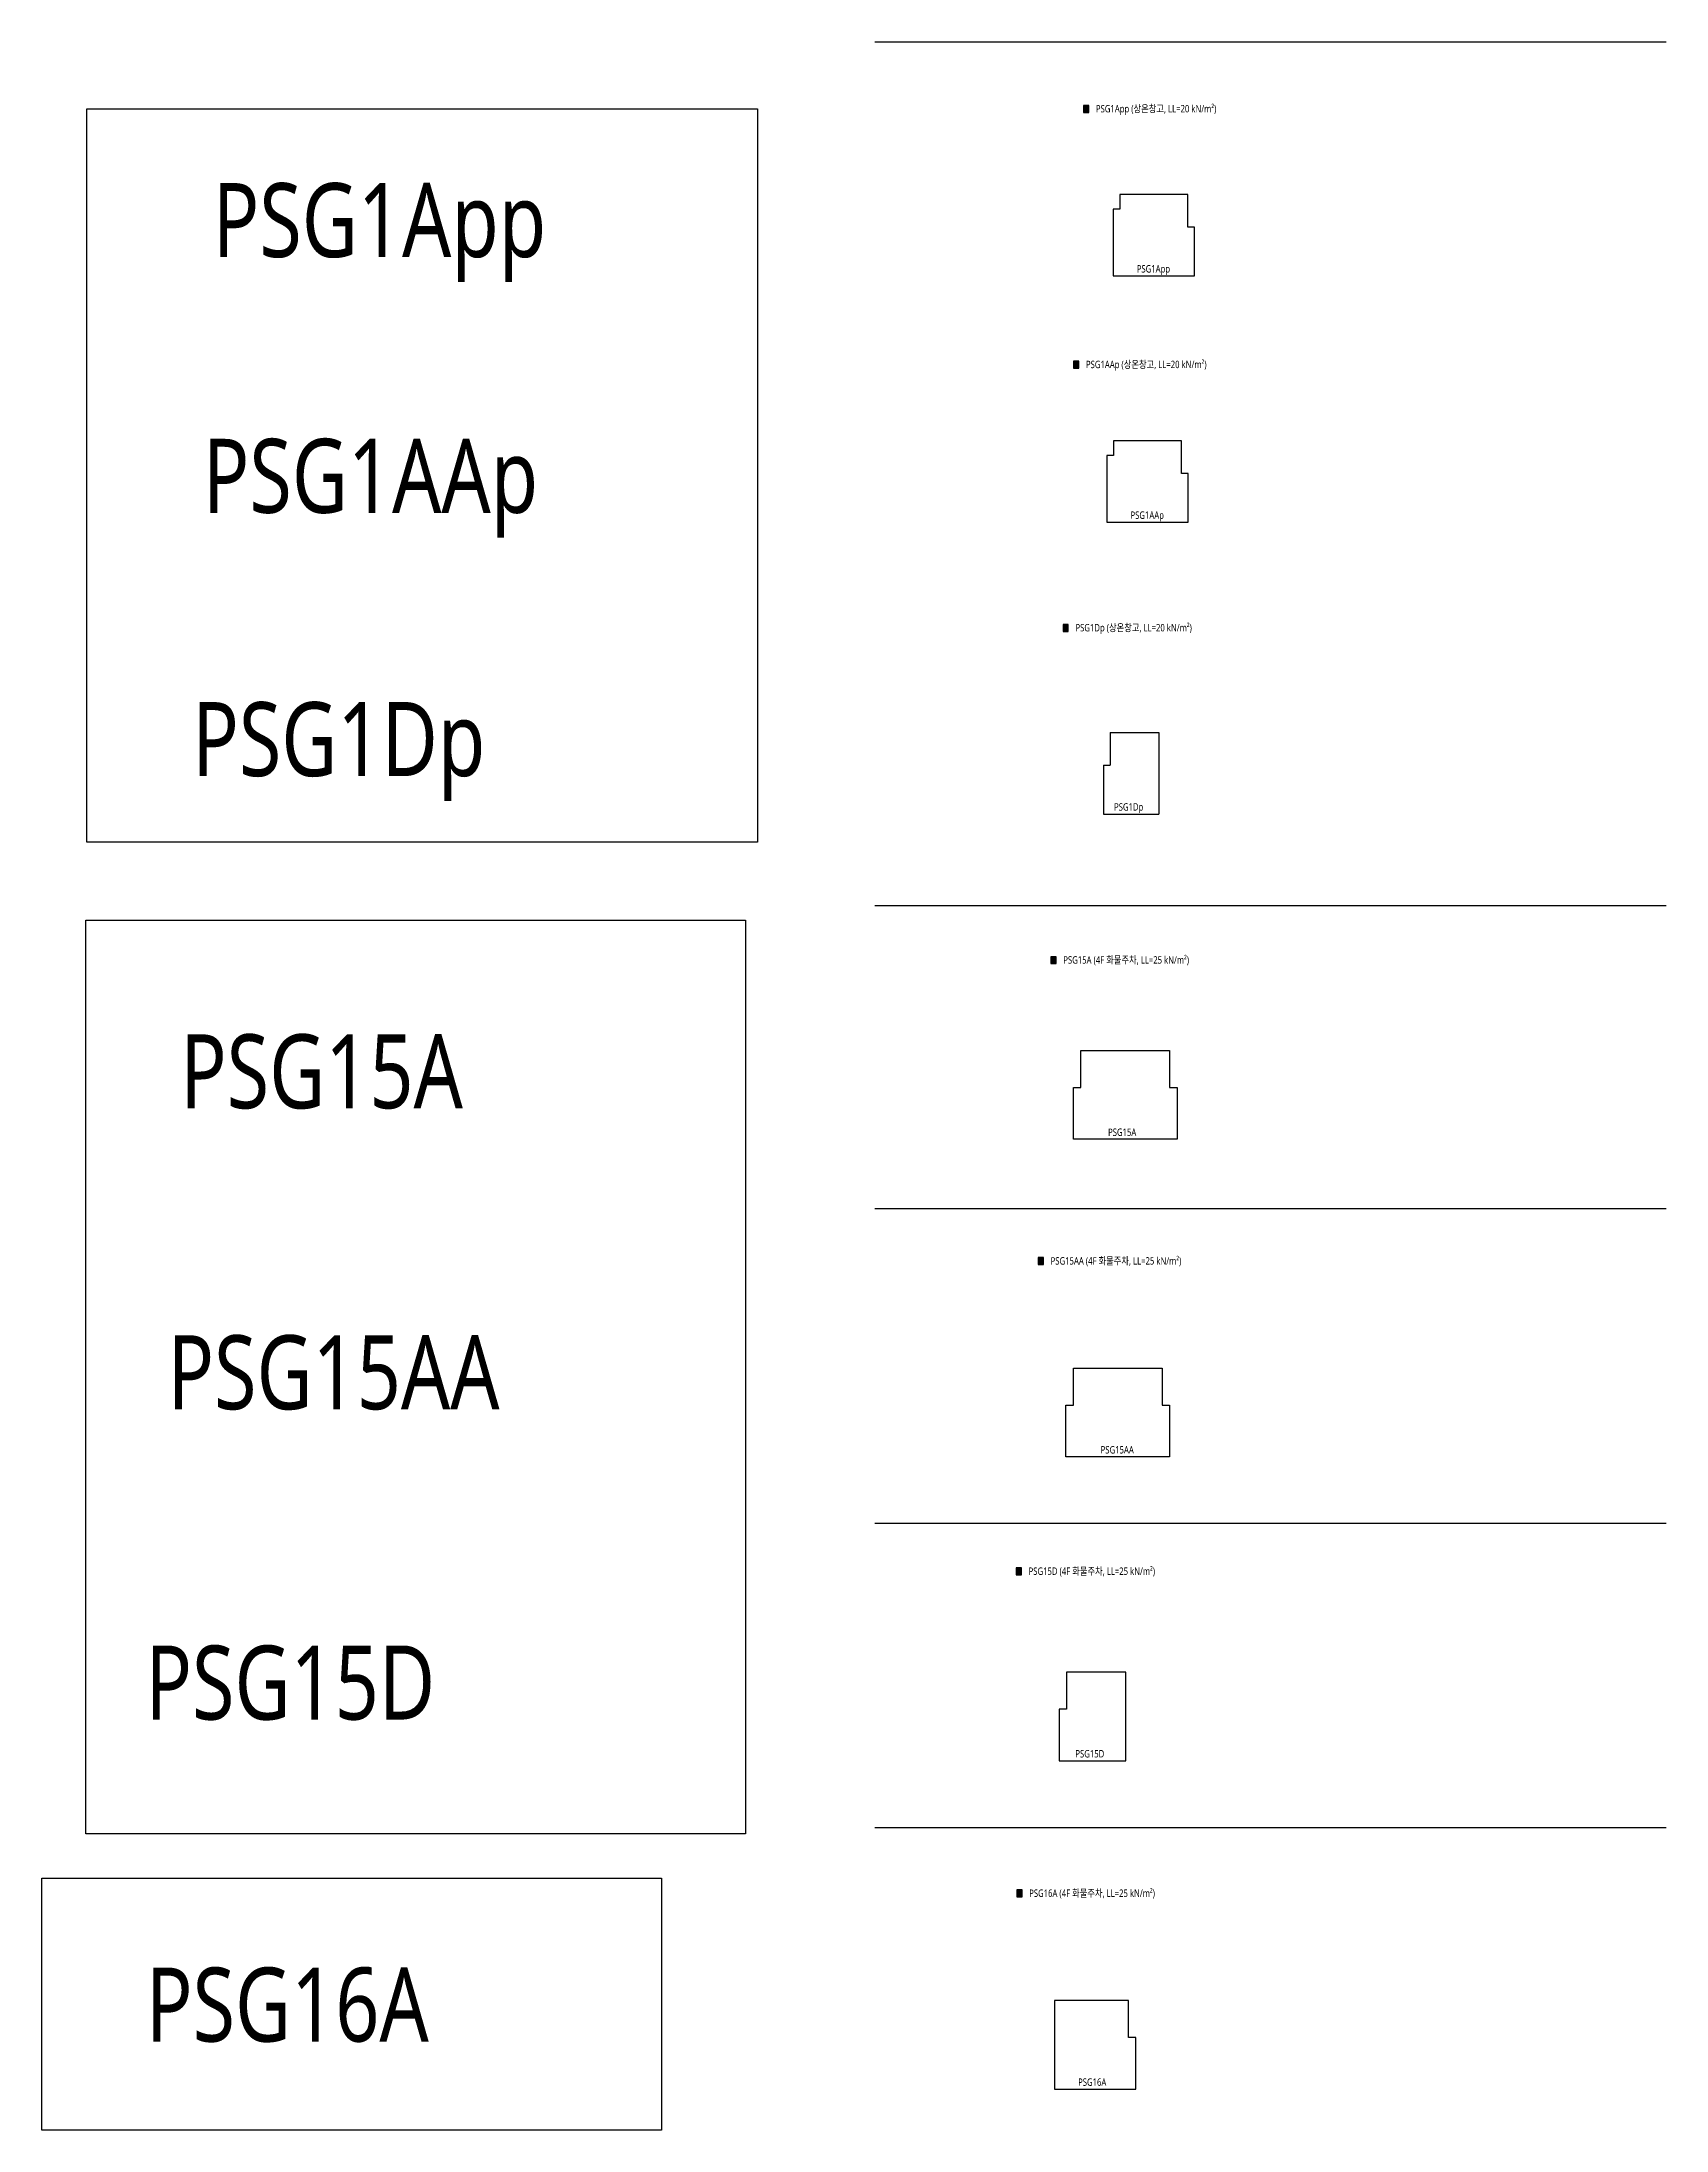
# Model space of a CAD drawing. Header units: millimetres. Extents: x 11948722 to 13111668, y -10771712 to -10232988.
# Drawn here: x 13075412 to 13097350, y -10441287 to -10413084 of the extents above; entities that cross this region are included whole.
import ezdxf
from ezdxf.enums import TextEntityAlignment as Align

# ---------------------------------------------------------------- set-up
doc = ezdxf.new("R2010")
doc.units = ezdxf.units.MM
doc.header["$LTSCALE"] = 150
doc.header["$MEASUREMENT"] = 0
doc.layers.get('0').update_dxf_attribs({"linetype": 'CONTINUOUS'})
doc.layers.get('Defpoints').update_dxf_attribs({"color": 117, "linetype": 'CONTINUOUS'})
doc.layers.add('0-TXT', color=7, linetype='CONTINUOUS')
doc.layers.add('CON-C', color=2, linetype='CONTINUOUS')
doc.styles.get("Standard").update_dxf_attribs({"font": 'NanumGothic.ttf'})

# ---------------------------------------------------------------- blocks, each defined once
blk = doc.blocks.new('PSG1App')
at = {"layer": 'CON-C', "ltscale": 1200, "flags": 128}
blk.add_lwpolyline([(-460, 1100), (-460, 900), (-550, 900), (-550, 0), (550, 0), (550, 660), (460, 660), (460, 1100)], close=True, dxfattribs=at)
at = {"layer": 'Defpoints', "color": 1, "width": 0.8}
blk.add_text('PSG1App', height=99.8, dxfattribs=at).set_placement((-231, 96), align=Align.MIDDLE_LEFT)
blk = doc.blocks.new('PSG1AAp')
at = {"layer": 'CON-C', "ltscale": 1200}
for p, q in [((-550, 900), (-550, 0)), ((-460, 900), (-550, 900)), ((460, 1100), (-460, 1100)), ((-460, 1100), (-460, 900)), ((460, 660), (460, 1100)), ((550, 660), (460, 660)), ((550, 0), (550, 660)), ((-550, 0), (550, 0))]:
    blk.add_line(p, q, dxfattribs=at)
at = {"layer": 'Defpoints', "color": 1, "width": 0.8}
blk.add_text('PSG1AAp', height=99.8, dxfattribs=at).set_placement((-231, 96), align=Align.MIDDLE_LEFT)
blk = doc.blocks.new('PSG1Dp')
at = {"layer": 'CON-C', "ltscale": 1200}
for p, q in [((-285, 1100), (-285, 660)), ((-285, 1100), (375, 1100)), ((375, 1100), (375, 0)), ((-375, 660), (-375, 0)), ((-375, 660), (-285, 660)), ((-375, 0), (375, 0))]:
    blk.add_line(p, q, dxfattribs=at)
at = {"layer": 'Defpoints', "color": 1, "width": 0.8}
blk.add_text('PSG1Dp', height=99.8, dxfattribs=at).set_placement((-231, 96), align=Align.MIDDLE_LEFT)
blk = doc.blocks.new('PSG15A')
at = {"layer": 'CON-C', "ltscale": 1200, "flags": 128}
blk.add_lwpolyline([(-700, 0), (-700, 700), (-600, 700), (-600, 1200), (600, 1200), (600, 700), (700, 700), (700, 0)], close=True, dxfattribs=at)
at = {"layer": 'Defpoints', "color": 1, "width": 0.8}
blk.add_text('PSG15A', height=99.8, dxfattribs=at).set_placement((-231, 96), align=Align.MIDDLE_LEFT)
blk = doc.blocks.new('PSG15AA')
at = {"layer": 'CON-C', "ltscale": 1200, "flags": 128}
blk.add_lwpolyline([(-700, 700), (-600, 700), (-600, 1200), (600, 1200), (600, 700), (700, 700), (700, 0), (-700, 0)], close=True, dxfattribs=at)
at = {"layer": 'Defpoints', "color": 1, "width": 0.8}
blk.add_text('PSG15AA', height=99.8, dxfattribs=at).set_placement((-231, 96), align=Align.MIDDLE_LEFT)
blk = doc.blocks.new('PSG15D')
at = {"layer": 'CON-C', "ltscale": 1200, "flags": 128}
blk.add_lwpolyline([(-450, 700), (-450, 0), (450, 0), (450, 1200), (-350, 1200), (-350, 700)], close=True, dxfattribs=at)
at = {"layer": 'Defpoints', "color": 1, "width": 0.8}
blk.add_text('PSG15D', height=99.8, dxfattribs=at).set_placement((-231, 96), align=Align.MIDDLE_LEFT)
blk = doc.blocks.new('PSG16A')
at = {"layer": 'CON-C', "ltscale": 1200, "flags": 128}
blk.add_lwpolyline([(550, 0), (550, 700), (450, 700), (450, 1200), (-550, 1200), (-550, 0)], close=True, dxfattribs=at)
at = {"layer": 'Defpoints', "color": 1, "width": 0.8}
blk.add_text('PSG16A', height=99.8, dxfattribs=at).set_placement((-231, 96), align=Align.MIDDLE_LEFT)

msp = doc.modelspace()

# ---------------------------------------------------------------- hatches: boundary and pattern name
for points in [[(13089551.2, -10414037), (13089551.2, -10413944.3), (13089479.9, -10413944.3), (13089479.9, -10414037)], [(13089416.9, -10417490.5), (13089416.9, -10417397.9), (13089345.6, -10417397.9), (13089345.6, -10417490.5)], [(13089274.8, -10421045.8), (13089274.8, -10420953.1), (13089203.5, -10420953.1), (13089203.5, -10421045.8)], [(13089110.7, -10425532), (13089110.7, -10425439.3), (13089039.4, -10425439.3), (13089039.4, -10425532)], [(13088940, -10429596.1), (13088940, -10429503.4), (13088868.7, -10429503.4), (13088868.7, -10429596.1)], [(13088642.3, -10433786.5), (13088642.3, -10433693.8), (13088571, -10433693.8), (13088571, -10433786.5)], [(13088649.9, -10438135), (13088649.9, -10438042.3), (13088578.7, -10438042.3), (13088578.7, -10438135)]]:
    msp.add_hatch(color=256).paths.add_polyline_path(points)

# ---------------------------------------------------------------- linework, layer by layer
for points in [[(13089551.2, -10414037), (13089551.2, -10413944.3), (13089479.9, -10413944.3), (13089479.9, -10414037)], [(13089416.9, -10417490.5), (13089416.9, -10417397.9), (13089345.6, -10417397.9), (13089345.6, -10417490.5)], [(13089274.8, -10421045.8), (13089274.8, -10420953.1), (13089203.5, -10420953.1), (13089203.5, -10421045.8)], [(13089110.7, -10425532), (13089110.7, -10425439.3), (13089039.4, -10425439.3), (13089039.4, -10425532)], [(13088940, -10429596.1), (13088940, -10429503.4), (13088868.7, -10429503.4), (13088868.7, -10429596.1)], [(13088642.3, -10433786.5), (13088642.3, -10433693.8), (13088571, -10433693.8), (13088571, -10433786.5)], [(13088649.9, -10438135), (13088649.9, -10438042.3), (13088578.7, -10438042.3), (13088578.7, -10438135)]]:
    msp.add_lwpolyline(points, close=True)
at = {"layer": 'CON-C', "ltscale": 1200}
for p, q in [((13086663.4, -10413083.9), (13097349.6, -10413083.9)), ((13086663.4, -10424749.8), (13097349.6, -10424749.8)), ((13086663.4, -10428838.9), (13097349.6, -10428838.9)), ((13086663.4, -10433087), (13097349.6, -10433087)), ((13086663.4, -10437198.9), (13097349.6, -10437198.9))]:
    msp.add_line(p, q, dxfattribs=at)
for points in [[(13085078.1, -10423894.4), (13076019.1, -10423894.4), (13076019.1, -10413991.5), (13085078.1, -10413991.5)], [(13076007.8, -10424944.2), (13084916.9, -10424944.2), (13084916.9, -10437286.4), (13076007.8, -10437286.4)], [(13075412, -10437882.2), (13083782, -10437882.2), (13083782, -10441286.9), (13075412, -10441286.9)]]:
    msp.add_lwpolyline(points, close=True, dxfattribs=at)

# ---------------------------------------------------------------- block references
for name, p in [('PSG1App', (13090430.5, -10416246)), ('PSG1AAp', (13090345.4, -10419572.3)), ('PSG1Dp', (13090123.7, -10423512.8)), ('PSG15A', (13090042.9, -10427905.6)), ('PSG15AA', (13089942.9, -10432194.1)), ('PSG15D', (13089601.1, -10436299)), ('PSG16A', (13089638.2, -10440733.1))]:
    msp.add_blockref(name, p, dxfattribs=at)

# ---------------------------------------------------------------- texts
at = {"width": 0.8}
for s, p in [('PSG1App (상온창고, LL=20 kN/m²)', (13089647.8, -10413987.8)), ('PSG1AAp (상온창고, LL=20 kN/m²)', (13089513.4, -10417441.3)), ('PSG1Dp (상온창고, LL=20 kN/m²)', (13089371.4, -10420996.6)), ('PSG15A (4F 화물주차, LL=25 kN/m²)', (13089207.3, -10425482.8)), ('PSG15AA (4F 화물주차, LL=25 kN/m²)', (13089036.5, -10429546.9)), ('PSG15D (4F 화물주차, LL=25 kN/m²)', (13088738.9, -10433737.3)), ('PSG16A (4F 화물주차, LL=25 kN/m²)', (13088746.5, -10438085.8))]:
    msp.add_text(s, height=99.792, dxfattribs=at).set_placement(p, align=Align.MIDDLE_LEFT)
at = {"layer": '0-TXT', "width": 0.8}
for s, p in [('PSG1App', (13077720.4, -10415492.2)), ('PSG1AAp', (13077586.1, -10418945.7)), ('PSG1Dp', (13077444, -10422501)), ('PSG15A', (13077279.9, -10426987.2)), ('PSG15AA', (13077109.2, -10431051.3)), ('PSG15D', (13076811.5, -10435241.7)), ('PSG16A', (13076819.2, -10439590.2))]:
    msp.add_text(s, height=1000, dxfattribs=at).set_placement(p, align=Align.MIDDLE_LEFT)

doc.saveas('drawing.dxf')
